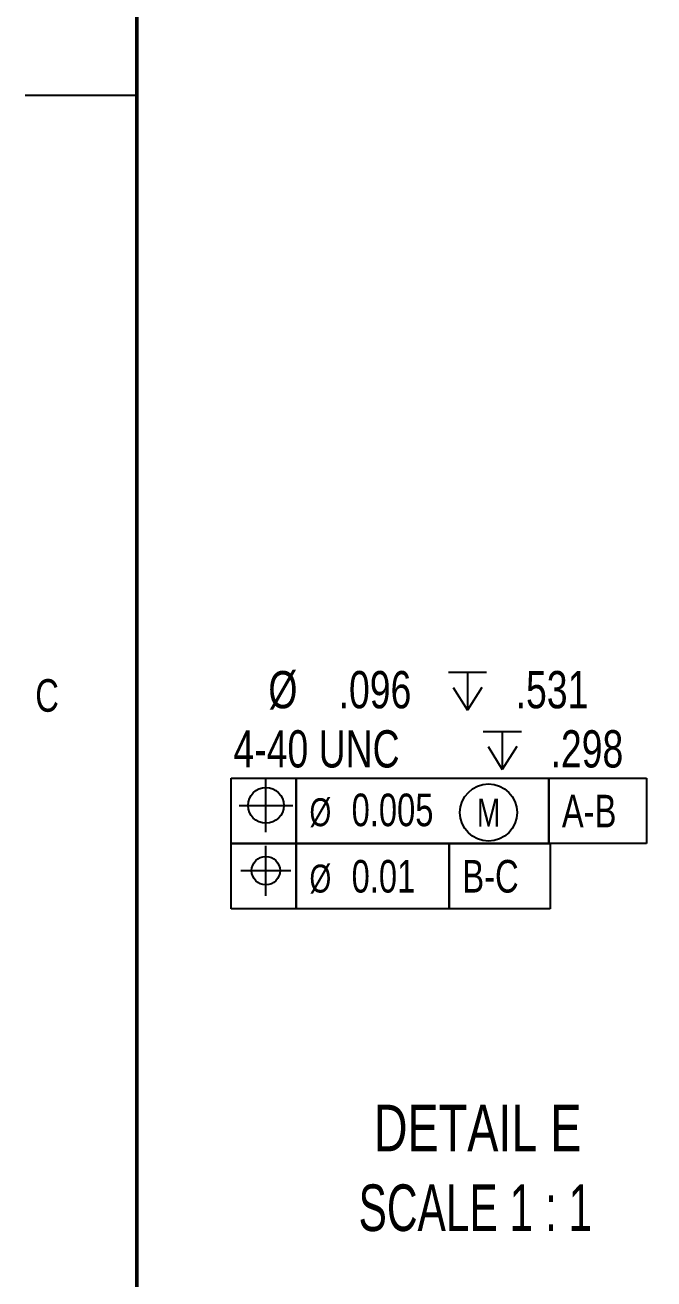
# Model space of a CAD drawing. Header units: inches. Extents: x 0.2 to 16.8, y 0.2 to 10.8.
# Drawn here: x 0.25 to 1.657, y 5.603 to 8.408 of the extents above; entities that cross this region are included whole.
import ezdxf

# ---------------------------------------------------------------- set-up
doc = ezdxf.new("R2010")
doc.units = ezdxf.units.IN
doc.header["$MEASUREMENT"] = 0
doc.layers.add('FORMAT', color=7, linetype='Continuous')
doc.styles.add('SLDTEXTSTYLE0', font='TXT', dxfattribs={"width": 0.75})
doc.styles.add('SLDTEXTSTYLE3', font='TXT', dxfattribs={"width": 0.681818})
doc.dimstyles.new('SLDDIMSTYLE11', dxfattribs={"dimtxt": 0.083333, "dimasz": 0.083333, "dimexe": 0, "dimexo": 0.0625, "dimgap": 0.020833, "dimtad": 0, "dimtih": 1, "dimtoh": 1, "dimdec": 3, "dimlfac": 2, "dimrnd": 1e-09, "dimzin": 12, "dimdsep": 46, "dimtxsty": 'SLDTEXTSTYLE0', "dimsah": 1, "dimcen": 0, "dimadec": 0, "dimazin": 3, "dimtfac": 1, "dimtdec": 3, "dimtofl": 0, "dimtmove": 0, "dimatfit": 3, "dimfxl": 1, "dimfrac": 2, "dimtolj": 1, "dimtzin": 12, "dimarcsym": 0})

# ---------------------------------------------------------------- blocks, each defined once
blk = doc.blocks.new('SW_SYMBOL_HOLE_DEPTH')
at = {"layer": 'FORMAT', "color": 0}
for p, q in [((0, 34.4), (31.5, 34.4)), ((15.7, 34.4), (15.7, 3)), ((3.9, 21.9), (15.7, 3)), ((27.6, 21.9), (15.7, 3))]:
    blk.add_line(p, q, dxfattribs=at)
blk = doc.blocks.new('_D_12')
at = {"layer": 'FORMAT'}
for p, q in [((2.1301, 7.2164), (1.9217, 6.8555)), ((1.9217, 6.8555), (1.7029, 6.8555))]:
    blk.add_line(p, q, dxfattribs=at)
blk.add_solid([(2.1301, 7.2164), (2.0773, 7.1507), (2.0995, 7.1379)], dxfattribs=at)
at = {"layer": 'FORMAT', "xscale": 0.0027037109, "yscale": 0.0027037109, "zscale": 0.0027037109}
for p in [(1.197, 6.867), (1.2751, 6.7346)]:
    blk.add_blockref('SW_SYMBOL_HOLE_DEPTH', p, dxfattribs=at)
at = {"layer": 'FORMAT', "char_height": 0.08333, "attachment_point": 1, "style": 'SLDTEXTSTYLE0'}
for s, insert in [('%%c', (0.7943, 6.9629)), ('.096', (0.9514, 6.9629)), ('.531', (1.3474, 6.9629)), ('4-40 UNC', (0.7162, 6.8305)), ('.298', (1.4255, 6.8305))]:
    blk.add_mtext(s, dxfattribs=dict(at, insert=insert))
blk = doc.blocks.new('SW_SYMBOL_GTOL_POSI')
at = {"layer": 'FORMAT', "color": 0}
for p, q in [((29.5, -9.8), (29.5, 49.2)), ((0, 19.7), (59.1, 19.7))]:
    blk.add_line(p, q, dxfattribs=at)
blk.add_circle((29.5, 19.7), 19.7, dxfattribs=at)
blk = doc.blocks.new('SW_SYMBOL_CL_M')
at = {"layer": 'FORMAT', "color": 0}
blk.add_circle((31.5, 19.7), 31.5, dxfattribs=at)
at = {"layer": 'FORMAT', "color": 0, "insert": (31.5, 19.7), "char_height": 30.8, "attachment_point": 5, "style": 'SLDTEXTSTYLE0'}
blk.add_mtext('M', dxfattribs=at)
blk = doc.blocks.new('SW_SYMBOL_IGTOL_POSI')
at = {"layer": 'FORMAT', "color": 0}
for p, q in [((27.6, -7.9), (27.6, 47.2)), ((0, 19.7), (55.1, 19.7))]:
    blk.add_line(p, q, dxfattribs=at)
blk.add_circle((27.6, 19.7), 15.7, dxfattribs=at)
blk = doc.blocks.new('SW_GTOL_4')
at = {"layer": 'FORMAT', "color": 0}
for p, q in [((-0.0182, -0.0365), (-0.0182, 0.1094)), ((-0.0182, 0.1094), (0.1276, 0.1094)), ((0.1276, 0.1094), (0.1276, -0.0365)), ((0.1276, -0.0365), (0.1276, 0.1094)), ((0.1276, 0.1094), (0.6923, 0.1094)), ((0.6923, 0.1094), (0.6923, -0.0365)), ((0.6923, -0.0365), (0.6923, 0.1094)), ((0.6923, 0.1094), (0.9114, 0.1094)), ((0.9114, 0.1094), (0.9114, -0.0365)), ((0.1276, -0.0365), (-0.0182, -0.0365)), ((-0.0182, -0.1823), (-0.0182, -0.0365)), ((-0.0182, -0.0365), (0.1276, -0.0365)), ((0.6923, -0.0365), (0.1276, -0.0365)), ((0.1276, -0.0365), (0.1276, -0.1823)), ((0.1276, -0.1823), (0.1276, -0.0365)), ((0.1276, -0.0365), (0.4696, -0.0365)), ((0.4696, -0.0365), (0.4696, -0.1823)), ((0.4696, -0.1823), (0.4696, -0.0365)), ((0.4696, -0.0365), (0.6958, -0.0365)), ((0.9114, -0.0365), (0.6923, -0.0365)), ((0.6958, -0.0365), (0.6958, -0.1823)), ((0.1276, -0.1823), (-0.0182, -0.1823)), ((0.4696, -0.1823), (0.1276, -0.1823)), ((0.6958, -0.1823), (0.4696, -0.1823))]:
    blk.add_line(p, q, dxfattribs=at)
at = {"layer": 'FORMAT', "color": 0, "xscale": 0.0020277832, "yscale": 0.0020277832, "zscale": 0.0020277832}
for name, p in [('SW_SYMBOL_GTOL_POSI', (0, 0.0087)), ('SW_SYMBOL_CL_M', (0.4939, -0.0072)), ('SW_SYMBOL_IGTOL_POSI', (0.0036, -0.1372))]:
    blk.add_blockref(name, p, dxfattribs=at)
at = {"layer": 'FORMAT', "color": 0, "attachment_point": 1, "style": 'SLDTEXTSTYLE0'}
for s, insert, char_height in [('%%c', (0.1572, 0.0647), 0.0625), ('0.005', (0.2515, 0.0751), 0.07292), ('A-B', (0.7219, 0.0725), 0.07292), ('%%c', (0.1572, -0.0837), 0.0625), ('0.01', (0.2515, -0.0733), 0.07292), ('B-C', (0.4992, -0.0733), 0.07292)]:
    blk.add_mtext(s, dxfattribs=dict(at, insert=insert, char_height=char_height))
blk = doc.blocks.new('SW_NOTE_0_6')
at = {"layer": 'FORMAT', "color": 0, "attachment_point": 2}
for s, insert, char_height, style in [('DETAIL E', (0.2702, 0.1343), 0.10417, 'SLDTEXTSTYLE0'), ('SCALE 1 : 1', (0.2651, -0.044), 0.104167, 'SLDTEXTSTYLE3')]:
    blk.add_mtext(s, dxfattribs=dict(at, insert=insert, char_height=char_height, style=style))

msp = doc.modelspace()

# ---------------------------------------------------------------- linework, layer by layer
at = {"color": 7, "linetype": 'Continuous', "lineweight": 50}
msp.add_line((0.5, 0.5), (0.5, 10.5), dxfattribs=at)
at = {"color": 7, "linetype": 'Continuous', "lineweight": 25}
msp.add_line((0.5, 8.25), (0.25, 8.25), dxfattribs=at)

# ---------------------------------------------------------------- block references
at = {"layer": 'FORMAT'}
for name, p in [('SW_GTOL_4', (0.728987, 6.613674)), ('SW_NOTE_0_6', (0.992216, 5.858648))]:
    msp.add_blockref(name, p, dxfattribs=at)

# ---------------------------------------------------------------- texts
at = {"color": 7, "linetype": 'Continuous', "lineweight": 0, "insert": (0.29924, 6.94476), "char_height": 0.072917, "attachment_point": 2, "style": 'SLDTEXTSTYLE0'}
msp.add_mtext('C', dxfattribs=at)

# ---------------------------------------------------------------- dimensions: what is measured, and where the dimension line sits
at = {"layer": 'FORMAT'}
dim = msp.add_diameter_dim_2p(p1=(2.154095, 7.258011), p2=(2.130095, 7.216442), text='<> {\\fGDT;x} .531\\P4-40 UNC  {\\fGDT;x} .298\\P', dimstyle='SLDDIMSTYLE11', dxfattribs=at)
dim.commit()
dim.dimension.update_dxf_attribs({"geometry": '_D_12', "text_midpoint": (1.1783, 6.855456), "dimtype": 163})

doc.saveas('drawing.dxf')
